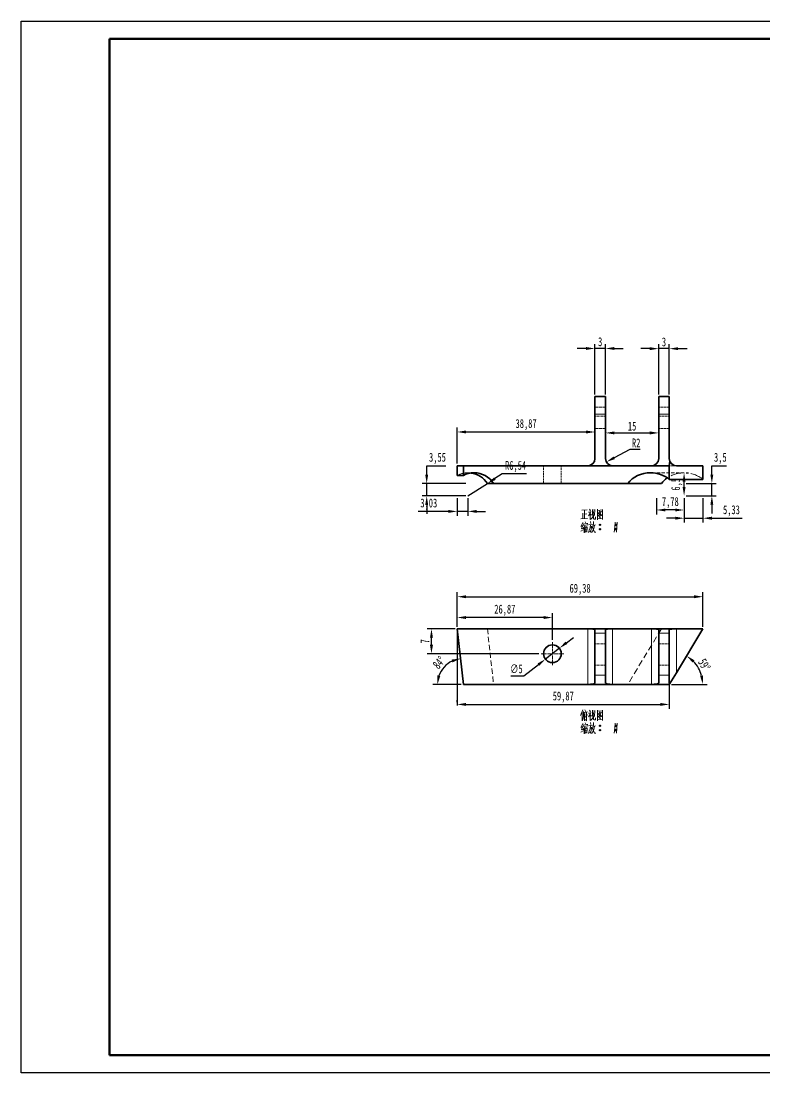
# Model space of a CAD drawing. Header units: millimetres. Extents: x 1050 to 2021, y 766 to 1186.
# Drawn here: x 1050 to 1260, y 765.6 to 1062.6 of the extents above; entities that cross this region are included whole.
import ezdxf

# ---------------------------------------------------------------- set-up
doc = ezdxf.new("R2010")
doc.units = ezdxf.units.MM
doc.header["$LTSCALE"] = 0.3
doc.linetypes.add('DASHDOT', pattern=[18.5, 12, -3, 0.5, -3])
doc.linetypes.add('DASHED', pattern=[19.05, 12.7, -6.35])
doc.layers.add('尺寸线', color=3, linetype='Continuous', lineweight=25)
doc.layers.add('粗实线', color=7, linetype='Continuous', lineweight=50)
doc.styles.add('NUT Standard', font='simfang.ttf', dxfattribs={"width": 0.7, "height": 2.5})
doc.dimstyles.new('NUT Standard', dxfattribs={"dimtxt": 2.5, "dimasz": 2.5, "dimexe": 1.25, "dimexo": 0.625, "dimtad": 1, "dimtoh": 1, "dimtxsty": 'NUT Standard', "dimcen": 2.5, "dimadec": 0, "dimazin": 0, "dimtfac": 1, "dimtmove": 0, "dimatfit": 3, "dimfxl": 1, "dimarcsym": 0})

# ---------------------------------------------------------------- blocks, each defined once
blk = doc.blocks.new('*D8')
at = {"layer": 'Defpoints', "color": 0, "transparency": 16777216}
for p in [(1212.04, 970.17), (1212.04, 956.56), (1215.04, 956.56)]:
    blk.add_point(p, dxfattribs=at)
at = {"layer": '尺寸线', "color": 0, "lineweight": -2, "transparency": 16777216}
for p, q in [((1212.04, 957.19), (1212.04, 971.42)), ((1215.04, 957.19), (1215.04, 971.42)), ((1209.54, 970.17), (1207.04, 970.17)), ((1215.04, 970.17), (1212.04, 970.17)), ((1217.54, 970.17), (1220.04, 970.17))]:
    blk.add_line(p, q, dxfattribs=at)
at = {"layer": '尺寸线', "color": 0, "transparency": 16777216}
for points in [[(1209.54, 970.59), (1209.54, 969.75), (1212.04, 970.17)], [(1217.54, 970.59), (1217.54, 969.75), (1215.04, 970.17)]]:
    blk.add_solid(points, dxfattribs=at)
at = {"layer": '尺寸线', "color": 0, "transparency": 16777216, "insert": (1213.54, 972.06), "char_height": 2.5, "attachment_point": 5, "style": 'NUT Standard'}
blk.add_mtext('3', dxfattribs=at)
blk = doc.blocks.new('*D9')
at = {"layer": 'Defpoints', "color": 0, "transparency": 16777216}
for p in [(1230.04, 970.12), (1230.04, 956.56), (1233.04, 956.56)]:
    blk.add_point(p, dxfattribs=at)
at = {"layer": '尺寸线', "color": 0, "lineweight": -2, "transparency": 16777216}
for p, q in [((1230.04, 957.19), (1230.04, 971.37)), ((1233.04, 957.19), (1233.04, 971.37)), ((1227.54, 970.12), (1225.04, 970.12)), ((1233.04, 970.12), (1230.04, 970.12)), ((1235.54, 970.12), (1238.04, 970.12))]:
    blk.add_line(p, q, dxfattribs=at)
at = {"layer": '尺寸线', "color": 0, "transparency": 16777216}
for points in [[(1227.54, 970.54), (1227.54, 969.7), (1230.04, 970.12)], [(1235.54, 970.54), (1235.54, 969.7), (1233.04, 970.12)]]:
    blk.add_solid(points, dxfattribs=at)
at = {"layer": '尺寸线', "color": 0, "transparency": 16777216, "insert": (1231.54, 972.01), "char_height": 2.5, "attachment_point": 5, "style": 'NUT Standard'}
blk.add_mtext('3', dxfattribs=at)
blk = doc.blocks.new('*D10')
at = {"layer": 'Defpoints', "color": 0, "transparency": 16777216}
for p in [(1242.55, 900.08), (1173.17, 891), (1242.55, 891)]:
    blk.add_point(p, dxfattribs=at)
at = {"layer": '尺寸线', "color": 0, "lineweight": -2, "transparency": 16777216}
for p, q in [((1173.17, 891.62), (1173.17, 901.33)), ((1175.67, 900.08), (1240.05, 900.08)), ((1242.55, 891.62), (1242.55, 901.33))]:
    blk.add_line(p, q, dxfattribs=at)
at = {"layer": '尺寸线', "color": 0, "transparency": 16777216}
for points in [[(1175.67, 900.49), (1175.67, 899.66), (1173.17, 900.08)], [(1240.05, 900.49), (1240.05, 899.66), (1242.55, 900.08)]]:
    blk.add_solid(points, dxfattribs=at)
at = {"layer": '尺寸线', "color": 0, "transparency": 16777216, "insert": (1207.86, 902.15), "char_height": 2.5, "attachment_point": 5, "style": 'NUT Standard'}
blk.add_mtext('69,38', dxfattribs=at)
blk = doc.blocks.new('*D11')
at = {"layer": 'Defpoints', "color": 0, "transparency": 16777216}
for p in [(1202.02, 885.54), (1198.07, 882.46)]:
    blk.add_point(p, dxfattribs=at)
at = {"layer": '尺寸线', "color": 0, "lineweight": -2, "transparency": 16777216}
for p, q in [((1203.99, 887.07), (1205.96, 888.61)), ((1202.02, 885.54), (1198.07, 882.46)), ((1192.02, 877.75), (1196.1, 880.93)), ((1188.35, 877.75), (1192.02, 877.75))]:
    blk.add_line(p, q, dxfattribs=at)
at = {"layer": '尺寸线', "color": 0, "transparency": 16777216}
for points in [[(1203.73, 887.4), (1204.24, 886.74), (1202.02, 885.54)], [(1195.85, 881.25), (1196.36, 880.6), (1198.07, 882.46)]]:
    blk.add_solid(points, dxfattribs=at)
at = {"layer": '尺寸线', "color": 0, "transparency": 16777216, "insert": (1189.87, 879.71), "char_height": 2.5, "attachment_point": 5, "style": 'NUT Standard'}
blk.add_mtext('∅5', dxfattribs=at)
blk = doc.blocks.new('*D12')
at = {"layer": 'Defpoints', "color": 0, "transparency": 16777216}
for p in [(1212.04, 946.59), (1212.04, 946.59), (1173.17, 937.06)]:
    blk.add_point(p, dxfattribs=at)
at = {"layer": '尺寸线', "color": 0, "lineweight": -2, "transparency": 16777216}
for p, q in [((1173.17, 937.69), (1173.17, 947.84)), ((1212.04, 947.22), (1212.04, 947.84)), ((1175.67, 946.59), (1209.54, 946.59))]:
    blk.add_line(p, q, dxfattribs=at)
at = {"layer": '尺寸线', "color": 0, "transparency": 16777216}
for points in [[(1175.67, 947.01), (1175.67, 946.17), (1173.17, 946.59)], [(1209.54, 947.01), (1209.54, 946.17), (1212.04, 946.59)]]:
    blk.add_solid(points, dxfattribs=at)
at = {"layer": '尺寸线', "color": 0, "transparency": 16777216, "insert": (1192.61, 948.66), "char_height": 2.5, "attachment_point": 5, "style": 'NUT Standard'}
blk.add_mtext('38,87', dxfattribs=at)
blk = doc.blocks.new('*D13')
at = {"layer": 'Defpoints', "color": 0, "transparency": 16777216}
for p in [(1215.04, 946.33), (1230.04, 946.33), (1230.04, 946.33)]:
    blk.add_point(p, dxfattribs=at)
at = {"layer": '尺寸线', "color": 0, "lineweight": -2, "transparency": 16777216}
for p, q in [((1215.04, 946.95), (1215.04, 947.58)), ((1230.04, 946.95), (1230.04, 947.58)), ((1217.54, 946.33), (1227.54, 946.33))]:
    blk.add_line(p, q, dxfattribs=at)
at = {"layer": '尺寸线', "color": 0, "transparency": 16777216}
for points in [[(1217.54, 946.75), (1217.54, 945.91), (1215.04, 946.33)], [(1227.54, 946.75), (1227.54, 945.91), (1230.04, 946.33)]]:
    blk.add_solid(points, dxfattribs=at)
at = {"layer": '尺寸线', "color": 0, "transparency": 16777216, "insert": (1222.54, 948.22), "char_height": 2.5, "attachment_point": 5, "style": 'NUT Standard'}
blk.add_mtext('15', dxfattribs=at)
blk = doc.blocks.new('*D17')
at = {"layer": 'Defpoints', "color": 0, "transparency": 16777216}
for p in [(1173.17, 891), (1170.78, 881.39), (1174.91, 875.32), (1174.91, 875.32), (1210.04, 875.32)]:
    blk.add_point(p, dxfattribs=at)
at = {"layer": '尺寸线', "color": 0, "lineweight": -2, "transparency": 16777216}
blk.add_line((1174.29, 875.32), (1166.32, 875.32), dxfattribs=at)
blk.add_arc((1174.91, 875.32), 7.34, 115.9438, 160.3966, dxfattribs=at)
at = {"layer": '尺寸线', "color": 0, "transparency": 16777216}
for points in [[(1171.58, 882.33), (1171.82, 881.52), (1174.1, 882.62)], [(1168.41, 877.71), (1167.58, 877.86), (1167.57, 875.32)]]:
    blk.add_solid(points, dxfattribs=at)
at = {"layer": '尺寸线', "color": 0, "transparency": 16777216, "insert": (1168.03, 881.48), "char_height": 2.5, "attachment_point": 5, "rotation": 48.1702, "style": 'NUT Standard'}
blk.add_mtext('84°', dxfattribs=at)
blk = doc.blocks.new('*D18')
at = {"layer": 'Defpoints', "color": 0, "transparency": 16777216}
for p in [(1173.17, 894.2), (1173.17, 891), (1200.04, 887.25)]:
    blk.add_point(p, dxfattribs=at)
at = {"layer": '尺寸线', "color": 0, "lineweight": -2, "transparency": 16777216}
for p, q in [((1173.17, 891.62), (1173.17, 895.45)), ((1197.54, 894.2), (1175.67, 894.2)), ((1200.04, 887.87), (1200.04, 895.45))]:
    blk.add_line(p, q, dxfattribs=at)
at = {"layer": '尺寸线', "color": 0, "transparency": 16777216}
for points in [[(1175.67, 894.62), (1175.67, 893.79), (1173.17, 894.2)], [(1197.54, 894.62), (1197.54, 893.79), (1200.04, 894.2)]]:
    blk.add_solid(points, dxfattribs=at)
at = {"layer": '尺寸线', "color": 0, "transparency": 16777216, "insert": (1186.61, 896.27), "char_height": 2.5, "attachment_point": 5, "style": 'NUT Standard'}
blk.add_mtext('26,87', dxfattribs=at)
blk = doc.blocks.new('*D19')
at = {"layer": 'Defpoints', "color": 0, "transparency": 16777216}
for p in [(1165.9, 891), (1173.17, 891), (1196.79, 884)]:
    blk.add_point(p, dxfattribs=at)
at = {"layer": '尺寸线', "color": 0, "lineweight": -2, "transparency": 16777216}
for p, q in [((1172.55, 891), (1164.65, 891)), ((1165.9, 886.5), (1165.9, 888.5)), ((1196.17, 884), (1164.65, 884))]:
    blk.add_line(p, q, dxfattribs=at)
at = {"layer": '尺寸线', "color": 0, "transparency": 16777216}
for points in [[(1165.48, 888.5), (1166.32, 888.5), (1165.9, 891)], [(1165.48, 886.5), (1166.32, 886.5), (1165.9, 884)]]:
    blk.add_solid(points, dxfattribs=at)
at = {"layer": '尺寸线', "color": 0, "transparency": 16777216, "insert": (1164.01, 887.5), "char_height": 2.5, "attachment_point": 5, "rotation": 90, "style": 'NUT Standard'}
blk.add_mtext('7', dxfattribs=at)
blk = doc.blocks.new('*D20')
at = {"layer": 'Defpoints', "color": 0, "transparency": 16777216}
for p in [(1233.04, 877.89), (1173.17, 869.67), (1233.04, 869.67)]:
    blk.add_point(p, dxfattribs=at)
at = {"layer": '尺寸线', "color": 0, "lineweight": -2, "transparency": 16777216}
for p, q in [((1233.04, 877.26), (1233.04, 868.42)), ((1173.17, 870.3), (1173.17, 870.92)), ((1175.67, 869.67), (1230.54, 869.67))]:
    blk.add_line(p, q, dxfattribs=at)
at = {"layer": '尺寸线', "color": 0, "transparency": 16777216}
for points in [[(1175.67, 870.09), (1175.67, 869.26), (1173.17, 869.67)], [(1230.54, 870.09), (1230.54, 869.26), (1233.04, 869.67)]]:
    blk.add_solid(points, dxfattribs=at)
at = {"layer": '尺寸线', "color": 0, "transparency": 16777216, "insert": (1203.11, 871.74), "char_height": 2.5, "attachment_point": 5, "style": 'NUT Standard'}
blk.add_mtext('59,87', dxfattribs=at)
blk = doc.blocks.new('*D21')
at = {"layer": 'Defpoints', "color": 0, "transparency": 16777216}
for p in [(1173.17, 928.52), (1176.2, 928.52), (1173.17, 924.17)]:
    blk.add_point(p, dxfattribs=at)
at = {"layer": '尺寸线', "color": 0, "lineweight": -2, "transparency": 16777216}
for p, q in [((1173.17, 927.89), (1173.17, 922.92)), ((1176.2, 927.89), (1176.2, 922.92)), ((1170.67, 924.17), (1162.11, 924.17)), ((1176.2, 924.17), (1173.17, 924.17)), ((1178.7, 924.17), (1181.2, 924.17))]:
    blk.add_line(p, q, dxfattribs=at)
at = {"layer": '尺寸线', "color": 0, "transparency": 16777216}
for points in [[(1170.67, 924.58), (1170.67, 923.75), (1173.17, 924.17)], [(1178.7, 924.58), (1178.7, 923.75), (1176.2, 924.17)]]:
    blk.add_solid(points, dxfattribs=at)
at = {"layer": '尺寸线', "color": 0, "transparency": 16777216, "insert": (1165.14, 926.23), "char_height": 2.5, "attachment_point": 5, "style": 'NUT Standard'}
blk.add_mtext('3,03', dxfattribs=at)
blk = doc.blocks.new('*D22')
at = {"layer": 'Defpoints', "color": 0, "transparency": 16777216}
for p in [(1164.56, 932.06), (1176.2, 932.06), (1176.2, 928.52)]:
    blk.add_point(p, dxfattribs=at)
at = {"layer": '尺寸线', "color": 0, "lineweight": -2, "transparency": 16777216}
for p, q in [((1164.56, 934.56), (1164.56, 937.06)), ((1164.56, 937.06), (1169.99, 937.06)), ((1175.58, 932.06), (1163.31, 932.06)), ((1164.56, 928.52), (1164.56, 932.06)), ((1175.58, 928.52), (1163.31, 928.52)), ((1164.56, 926.02), (1164.56, 923.52))]:
    blk.add_line(p, q, dxfattribs=at)
at = {"layer": '尺寸线', "color": 0, "transparency": 16777216}
for points in [[(1164.14, 934.56), (1164.97, 934.56), (1164.56, 932.06)], [(1164.14, 926.02), (1164.97, 926.02), (1164.56, 928.52)]]:
    blk.add_solid(points, dxfattribs=at)
at = {"layer": '尺寸线', "color": 0, "transparency": 16777216, "insert": (1167.59, 939.13), "char_height": 2.5, "attachment_point": 5, "style": 'NUT Standard'}
blk.add_mtext('3,55', dxfattribs=at)
blk = doc.blocks.new('*D23')
at = {"layer": 'Defpoints', "color": 0, "transparency": 16777216}
for p in [(1181.7, 932.06), (1176.2, 928.52)]:
    blk.add_point(p, dxfattribs=at)
at = {"layer": '尺寸线', "color": 0, "lineweight": -2, "transparency": 16777216}
for p, q in [((1185.9, 934.77), (1183.8, 933.42)), ((1192.76, 934.77), (1185.9, 934.77)), ((1176.2, 928.52), (1181.7, 932.06))]:
    blk.add_line(p, q, dxfattribs=at)
at = {"layer": '尺寸线', "color": 0, "transparency": 16777216}
blk.add_solid([(1183.58, 933.77), (1184.03, 933.07), (1181.7, 932.06)], dxfattribs=at)
at = {"layer": '尺寸线', "color": 0, "transparency": 16777216, "insert": (1189.64, 936.84), "char_height": 2.5, "attachment_point": 5, "style": 'NUT Standard'}
blk.add_mtext('R6,54', dxfattribs=at)
blk = doc.blocks.new('*D24')
at = {"layer": 'Defpoints', "color": 0, "transparency": 16777216}
for p in [(1237.21, 932.06), (1245.05, 932.06), (1237.21, 928.57)]:
    blk.add_point(p, dxfattribs=at)
at = {"layer": '尺寸线', "color": 0, "lineweight": -2, "transparency": 16777216}
for p, q in [((1245.05, 934.56), (1245.05, 937.06)), ((1245.05, 937.06), (1249.2, 937.06)), ((1237.84, 932.06), (1246.3, 932.06)), ((1245.05, 928.57), (1245.05, 932.06)), ((1237.84, 928.57), (1246.3, 928.57)), ((1245.05, 926.07), (1245.05, 923.57))]:
    blk.add_line(p, q, dxfattribs=at)
at = {"layer": '尺寸线', "color": 0, "transparency": 16777216}
for points in [[(1244.63, 934.56), (1245.46, 934.56), (1245.05, 932.06)], [(1244.63, 926.07), (1245.46, 926.07), (1245.05, 928.57)]]:
    blk.add_solid(points, dxfattribs=at)
at = {"layer": '尺寸线', "color": 0, "transparency": 16777216, "insert": (1247.44, 939.13), "char_height": 2.5, "attachment_point": 5, "style": 'NUT Standard'}
blk.add_mtext('3,5', dxfattribs=at)
blk = doc.blocks.new('*D25')
at = {"layer": 'Defpoints', "color": 0, "transparency": 16777216}
for p in [(1242.55, 891), (1235.04, 878.62), (1241.93, 878.49), (1230.04, 875.32), (1233.04, 875.32)]:
    blk.add_point(p, dxfattribs=at)
at = {"layer": '尺寸线', "color": 0, "lineweight": -2, "transparency": 16777216}
blk.add_line((1233.67, 875.32), (1243.73, 875.32), dxfattribs=at)
blk.add_arc((1233.04, 875.32), 9.43, 15.2292, 43.5523, dxfattribs=at)
at = {"layer": '尺寸线', "color": 0, "transparency": 16777216}
for points in [[(1239.62, 881.5), (1240.14, 882.15), (1237.93, 883.39)], [(1242.56, 877.86), (1241.73, 877.75), (1242.48, 875.32)]]:
    blk.add_solid(points, dxfattribs=at)
at = {"layer": '尺寸线', "color": 0, "transparency": 16777216, "insert": (1242.91, 880.88), "char_height": 2.5, "attachment_point": 5, "rotation": 299.3908, "style": 'NUT Standard'}
blk.add_mtext('59°', dxfattribs=at)
blk = doc.blocks.new('*D26')
at = {"layer": 'Defpoints', "color": 0, "transparency": 16777216}
for p in [(1217.04, 939.06), (1215.28, 938.13)]:
    blk.add_point(p, dxfattribs=at)
at = {"layer": '尺寸线', "color": 0, "lineweight": -2, "transparency": 16777216}
for p, q in [((1221.91, 941.64), (1217.49, 939.3)), ((1224.85, 941.64), (1221.91, 941.64))]:
    blk.add_line(p, q, dxfattribs=at)
at = {"layer": '尺寸线', "color": 0, "transparency": 16777216}
blk.add_solid([(1217.29, 939.67), (1217.68, 938.93), (1215.28, 938.13)], dxfattribs=at)
at = {"layer": '尺寸线', "color": 0, "transparency": 16777216, "insert": (1223.69, 943.51), "char_height": 2.5, "attachment_point": 5, "style": 'NUT Standard'}
blk.add_mtext('R2', dxfattribs=at)
blk = doc.blocks.new('*D27')
at = {"layer": 'Defpoints', "color": 0, "transparency": 16777216}
for p in [(1237.21, 935.06), (1237.21, 935.06), (1237.21, 928.57)]:
    blk.add_point(p, dxfattribs=at)
at = {"layer": '尺寸线', "color": 0, "lineweight": -2, "transparency": 16777216}
for p, q in [((1237.84, 935.06), (1238.46, 935.06)), ((1237.21, 931.07), (1237.21, 932.56)), ((1237.84, 928.57), (1238.46, 928.57))]:
    blk.add_line(p, q, dxfattribs=at)
at = {"layer": '尺寸线', "color": 0, "transparency": 16777216}
for points in [[(1236.8, 932.56), (1237.63, 932.56), (1237.21, 935.06)], [(1236.8, 931.07), (1237.63, 931.07), (1237.21, 928.57)]]:
    blk.add_solid(points, dxfattribs=at)
at = {"layer": '尺寸线', "color": 0, "transparency": 16777216, "insert": (1235.15, 931.82), "char_height": 2.5, "attachment_point": 5, "rotation": 90, "style": 'NUT Standard'}
blk.add_mtext('6,5', dxfattribs=at)
blk = doc.blocks.new('*D28')
at = {"layer": 'Defpoints', "color": 0, "transparency": 16777216}
for p in [(1229.44, 928.57), (1237.21, 928.57), (1229.44, 924.57)]:
    blk.add_point(p, dxfattribs=at)
at = {"layer": '尺寸线', "color": 0, "lineweight": -2, "transparency": 16777216}
for p, q in [((1229.44, 927.94), (1229.44, 923.32)), ((1237.21, 927.94), (1237.21, 923.32)), ((1234.71, 924.57), (1231.94, 924.57))]:
    blk.add_line(p, q, dxfattribs=at)
at = {"layer": '尺寸线', "color": 0, "transparency": 16777216}
for points in [[(1231.94, 924.98), (1231.94, 924.15), (1229.44, 924.57)], [(1234.71, 924.98), (1234.71, 924.15), (1237.21, 924.57)]]:
    blk.add_solid(points, dxfattribs=at)
at = {"layer": '尺寸线', "color": 0, "transparency": 16777216, "insert": (1233.33, 926.63), "char_height": 2.5, "attachment_point": 5, "style": 'NUT Standard'}
blk.add_mtext('7,78', dxfattribs=at)
blk = doc.blocks.new('*D29')
at = {"layer": 'Defpoints', "color": 0, "transparency": 16777216}
for p in [(1237.21, 928.57), (1242.55, 928.57), (1242.55, 922.25)]:
    blk.add_point(p, dxfattribs=at)
at = {"layer": '尺寸线', "color": 0, "lineweight": -2, "transparency": 16777216}
for p, q in [((1237.21, 927.94), (1237.21, 921)), ((1242.55, 927.94), (1242.55, 921)), ((1234.71, 922.25), (1232.21, 922.25)), ((1237.21, 922.25), (1242.55, 922.25)), ((1245.05, 922.25), (1253.61, 922.25))]:
    blk.add_line(p, q, dxfattribs=at)
at = {"layer": '尺寸线', "color": 0, "transparency": 16777216}
for points in [[(1234.71, 922.67), (1234.71, 921.83), (1237.21, 922.25)], [(1245.05, 922.67), (1245.05, 921.83), (1242.55, 922.25)]]:
    blk.add_solid(points, dxfattribs=at)
at = {"layer": '尺寸线', "color": 0, "transparency": 16777216, "insert": (1250.58, 924.32), "char_height": 2.5, "attachment_point": 5, "style": 'NUT Standard'}
blk.add_mtext('5,33', dxfattribs=at)

msp = doc.modelspace()

# ---------------------------------------------------------------- linework, layer by layer
for p, q in [((1050.042, 1062.619), (1470.042, 1062.619)), ((1050.042, 765.619), (1050.042, 1062.619)), ((1470.042, 765.619), (1050.042, 765.619))]:
    msp.add_line(p, q)
at = {"color": 7, "lineweight": 35}
for p, q in [((1212.045, 956.564), (1212.045, 951.606)), ((1215.045, 956.564), (1212.045, 956.564)), ((1215.045, 956.564), (1215.045, 951.606)), ((1230.045, 956.564), (1230.045, 951.606)), ((1233.045, 956.564), (1230.045, 956.564)), ((1233.045, 956.564), (1233.045, 951.606)), ((1212.045, 951.606), (1212.045, 939.064)), ((1215.045, 939.064), (1215.045, 951.606)), ((1230.045, 939.064), (1230.045, 951.606)), ((1233.045, 951.606), (1233.045, 939.064)), ((1174.912, 937.064), (1173.17, 937.064)), ((1173.17, 937.064), (1173.17, 934.331)), ((1210.045, 937.064), (1174.912, 937.064)), ((1174.912, 937.064), (1174.912, 934.331)), ((1212.045, 937.064), (1210.045, 937.064)), ((1215.045, 937.064), (1212.045, 937.064)), ((1217.045, 937.064), (1215.045, 937.064)), ((1228.045, 937.064), (1217.045, 937.064)), ((1230.045, 937.064), (1228.045, 937.064)), ((1233.045, 937.064), (1230.045, 937.064)), ((1233.181, 938.339), (1233.045, 937.064)), ((1233.045, 937.064), (1233.045, 933.197)), ((1235.045, 937.064), (1242.546, 937.064)), ((1242.546, 937.064), (1242.546, 933.197)), ((1174.912, 934.331), (1173.17, 934.331)), ((1233.045, 933.197), (1242.546, 933.197)), ((1181.7, 932.064), (1183.442, 932.064)), ((1221.308, 932.064), (1183.442, 932.064)), ((1230.809, 932.064), (1221.308, 932.064)), ((1174.912, 875.322), (1173.17, 890.999)), ((1210.045, 890.999), (1173.17, 890.999)), ((1210.045, 890.999), (1212.045, 890.999)), ((1215.045, 890.999), (1212.045, 890.999)), ((1212.045, 889.772), (1212.045, 890.824)), ((1212.045, 889.772), (1212.045, 877.886)), ((1215.045, 890.999), (1217.045, 890.999)), ((1215.045, 889.772), (1215.045, 890.824)), ((1215.045, 889.772), (1215.045, 877.886)), ((1228.045, 890.999), (1217.045, 890.999)), ((1228.045, 890.999), (1230.045, 890.999)), ((1233.045, 890.999), (1230.045, 890.999)), ((1230.045, 889.772), (1230.045, 890.824)), ((1230.045, 889.772), (1230.045, 877.886)), ((1233.045, 890.999), (1235.045, 890.999)), ((1233.045, 889.772), (1233.045, 890.824)), ((1233.045, 889.772), (1233.045, 877.886)), ((1242.546, 890.999), (1235.045, 890.999)), ((1235.045, 878.622), (1242.546, 890.999)), ((1212.045, 877.886), (1212.045, 875.675)), ((1215.045, 875.675), (1215.045, 877.886)), ((1230.045, 875.675), (1230.045, 877.886)), ((1233.045, 877.886), (1233.045, 875.675)), ((1235.045, 878.622), (1233.181, 875.547)), ((1210.045, 875.322), (1174.912, 875.322)), ((1212.045, 875.322), (1210.045, 875.322)), ((1215.045, 875.322), (1212.045, 875.322)), ((1217.045, 875.322), (1215.045, 875.322)), ((1228.045, 875.322), (1217.045, 875.322)), ((1230.045, 875.322), (1228.045, 875.322)), ((1233.045, 875.322), (1230.045, 875.322)), ((1233.181, 875.547), (1233.045, 875.322))]:
    msp.add_line(p, q, dxfattribs=at)
at = {"color": 7, "linetype": 'DASHED', "lineweight": 13, "ltscale": 0.075}
for p, q in [((1215.045, 953.564), (1212.045, 953.564)), ((1233.045, 953.564), (1230.045, 953.564)), ((1212.045, 951.087), (1215.045, 951.087)), ((1230.045, 951.087), (1233.045, 951.087)), ((1215.045, 947.564), (1212.045, 947.564)), ((1233.045, 947.564), (1230.045, 947.564)), ((1215.045, 937.064), (1212.045, 937.064)), ((1233.045, 937.064), (1230.045, 937.064)), ((1212.045, 886.795), (1215.045, 886.795)), ((1230.045, 886.795), (1233.045, 886.795)), ((1212.045, 880.795), (1215.045, 880.795)), ((1230.045, 880.795), (1233.045, 880.795))]:
    msp.add_line(p, q, dxfattribs=at)
at = {"color": 7, "lineweight": 13}
for p, q in [((1212.045, 951.606), (1215.045, 951.606)), ((1230.045, 951.606), (1233.045, 951.606)), ((1210.045, 890.999), (1210.045, 875.322)), ((1212.045, 889.772), (1215.045, 889.772)), ((1217.045, 890.999), (1217.045, 875.322)), ((1228.045, 890.999), (1228.045, 875.322)), ((1230.045, 889.772), (1233.045, 889.772)), ((1235.045, 890.999), (1235.045, 878.622)), ((1212.045, 877.886), (1215.045, 877.886)), ((1230.045, 877.886), (1233.045, 877.886))]:
    msp.add_line(p, q, dxfattribs=at)
at = {"color": 7, "linetype": 'DASHED', "lineweight": 13, "ltscale": 0.125}
for p, q in [((1197.545, 937.064), (1197.545, 932.064)), ((1202.545, 937.064), (1202.545, 932.064))]:
    msp.add_line(p, q, dxfattribs=at)
at = {"color": 7, "linetype": 'DASHED', "lineweight": 13, "ltscale": 0.05}
for p, q in [((1210.045, 937.064), (1212.045, 937.064)), ((1215.045, 937.064), (1217.045, 937.064)), ((1228.045, 937.064), (1230.045, 937.064)), ((1233.045, 937.064), (1235.045, 937.064))]:
    msp.add_line(p, q, dxfattribs=at)
at = {"color": 7, "linetype": 'DASHED', "lineweight": 13, "ltscale": 0.043549}
msp.add_line((1176.189, 935.064), (1177.931, 935.064), dxfattribs=at)
at = {"color": 7, "linetype": 'DASHED', "lineweight": 13, "ltscale": 0.237531}
msp.add_line((1237.214, 935.064), (1227.713, 935.064), dxfattribs=at)
at = {"color": 7, "linetype": 'DASHED', "lineweight": 13, "ltscale": 0.394336}
msp.add_line((1181.7, 890.999), (1183.442, 875.322), dxfattribs=at)
at = {"color": 7, "linetype": 'DASHED', "lineweight": 13, "ltscale": 0.458285}
msp.add_line((1230.809, 890.999), (1221.308, 875.322), dxfattribs=at)
at = {"color": 7, "linetype": 'DASHDOT', "lineweight": 13, "ltscale": 0.1625}
for p, q in [((1200.045, 887.249), (1200.045, 880.749)), ((1203.295, 883.999), (1196.795, 883.999))]:
    msp.add_line(p, q, dxfattribs=at)
at = {"color": 7, "lineweight": 13}
for points in [[(1208.313, 924.504), (1209.818, 924.574)], [(1208.593, 923.699), (1208.593, 922.124)], [(1209.083, 924.504), (1209.083, 923.349), (1209.083, 922.159)], [(1210.903, 924.119), (1210.728, 923.629), (1210.238, 922.894)], [(1210.273, 923.909), (1210.833, 923.979)], [(1210.553, 924.784), (1210.833, 924.364)], [(1211.323, 924.749), (1211.323, 923.069)], [(1211.988, 924.574), (1211.323, 924.504)], [(1211.638, 924.154), (1211.533, 923.104)], [(1211.918, 922.999), (1211.988, 924.679)], [(1212.758, 924.784), (1212.758, 923.314), (1212.758, 921.809)], [(1212.758, 924.749), (1212.758, 923.349), (1212.758, 921.949)], [(1214.228, 924.609), (1212.758, 924.469)], [(1213.528, 924.329), (1212.968, 923.524)], [(1213.283, 923.769), (1213.983, 923.034)], [(1213.318, 923.979), (1213.773, 924.049)], [(1213.528, 923.559), (1213.878, 924.189)], [(1214.193, 921.984), (1214.193, 923.349), (1214.228, 924.749)], [(1208.033, 922.089), (1209.993, 922.194)], [(1208.593, 921.039), (1208.138, 919.954)], [(1208.908, 920.724), (1208.803, 920.164)], [(1208.908, 920.584), (1209.958, 920.724)], [(1209.083, 923.384), (1209.713, 923.454)], [(1209.293, 921.214), (1209.468, 920.829)], [(1209.993, 920.829), (1209.853, 920.374)], [(1210.728, 923.629), (1210.728, 921.844)], [(1210.728, 923.454), (1211.043, 923.139)], [(1210.763, 921.284), (1210.868, 920.724)], [(1210.833, 921.844), (1211.113, 922.124)], [(1211.113, 922.124), (1211.358, 922.474)], [(1211.533, 923.104), (1211.358, 922.474)], [(1211.673, 921.319), (1211.603, 920.584)], [(1211.673, 922.124), (1211.673, 923.209)], [(1211.813, 922.019), (1211.673, 922.124)], [(1212.233, 922.019), (1211.813, 922.019)], [(1212.233, 922.649), (1212.233, 922.019)], [(1212.758, 922.054), (1214.123, 922.159)], [(1212.828, 922.859), (1213.318, 923.279)], [(1213.283, 922.684), (1213.633, 922.299)], [(1213.318, 923.279), (1213.528, 923.559)], [(1213.388, 923.069), (1213.633, 922.789)], [(1213.983, 923.034), (1214.158, 923.069)], [(1214.193, 921.879), (1214.193, 921.984), (1214.123, 922.159)], [(1217.728, 921.144), (1217.623, 919.744), (1217.518, 918.344)], [(1218.323, 921.144), (1218.218, 919.744), (1218.113, 918.344)], [(1208.068, 918.589), (1208.768, 918.974)], [(1208.523, 920.024), (1208.103, 919.884)], [(1208.173, 919.254), (1208.698, 919.429)], [(1208.663, 920.269), (1208.208, 919.254)], [(1208.978, 919.744), (1208.663, 919.254)], [(1209.153, 920.304), (1208.978, 919.744)], [(1209.013, 919.814), (1209.013, 918.099)], [(1209.223, 920.024), (1209.923, 920.129)], [(1209.293, 919.604), (1209.328, 918.204)], [(1209.293, 919.499), (1209.818, 919.569)], [(1209.328, 918.939), (1209.713, 919.009)], [(1209.783, 918.449), (1209.363, 918.379)], [(1209.538, 920.059), (1209.468, 919.499)], [(1209.853, 919.674), (1209.783, 918.274)], [(1210.763, 920.444), (1210.658, 919.534), (1210.553, 919.114), (1210.238, 918.239)], [(1210.273, 920.374), (1211.323, 920.514)], [(1211.078, 919.954), (1210.973, 919.114), (1210.833, 918.274), (1210.623, 918.554)], [(1210.693, 919.779), (1211.078, 919.849)], [(1211.463, 918.694), (1211.078, 918.169)], [(1211.463, 919.954), (1211.288, 919.394)], [(1211.393, 919.709), (1211.953, 918.274)], [(1211.603, 920.584), (1211.463, 919.954)], [(1211.743, 919.324), (1211.463, 918.694)], [(1211.533, 920.199), (1212.233, 920.339)], [(1211.953, 920.269), (1211.743, 919.324)], [(1211.953, 918.274), (1212.268, 918.274)], [(1213.283, 920.409), (1213.668, 920.409)], [(1213.283, 919.149), (1213.668, 919.149)], [(1213.318, 920.514), (1213.633, 920.514)], [(1213.318, 920.269), (1213.633, 920.269)], [(1213.318, 919.254), (1213.633, 919.254)], [(1213.318, 919.009), (1213.633, 919.009)], [(1217.728, 920.409), (1218.113, 920.409)], [(1217.728, 919.149), (1218.113, 919.149)], [(1217.763, 920.514), (1218.078, 920.514)], [(1217.763, 920.269), (1218.078, 920.269)], [(1217.763, 919.254), (1218.078, 919.254)], [(1217.763, 919.009), (1218.078, 919.009)], [(1208.663, 868.147), (1207.963, 866.537)], [(1208.418, 867.482), (1208.418, 866.257), (1208.418, 864.997)], [(1208.838, 867.657), (1208.803, 866.362)], [(1208.838, 867.412), (1209.958, 867.587)], [(1209.223, 867.307), (1209.118, 866.782)], [(1209.223, 868.112), (1209.433, 867.622)], [(1209.678, 867.412), (1209.678, 866.222), (1209.678, 864.997)], [(1210.903, 867.377), (1210.728, 866.887), (1210.238, 866.152)], [(1210.553, 868.042), (1210.833, 867.622)], [(1211.323, 868.007), (1211.323, 866.327)], [(1211.988, 867.832), (1211.323, 867.762)], [(1211.638, 867.412), (1211.533, 866.362)], [(1211.918, 866.257), (1211.988, 867.937)], [(1212.758, 868.042), (1212.758, 866.572), (1212.758, 865.067)], [(1212.758, 868.007), (1212.758, 866.607), (1212.758, 865.207)], [(1214.228, 867.867), (1212.758, 867.727)], [(1213.528, 867.587), (1212.968, 866.782)], [(1213.318, 867.237), (1213.773, 867.307)], [(1213.528, 866.817), (1213.878, 867.447)], [(1214.193, 865.242), (1214.193, 866.607), (1214.228, 868.007)], [(1208.593, 864.297), (1208.138, 863.212)], [(1208.698, 865.732), (1208.523, 865.102)], [(1208.803, 866.362), (1208.698, 865.732)], [(1209.118, 866.782), (1208.873, 866.327)], [(1209.118, 866.782), (1209.118, 865.032)], [(1209.223, 866.607), (1210.028, 866.747)], [(1209.293, 866.362), (1209.433, 865.942)], [(1209.293, 864.472), (1209.468, 864.087)], [(1209.678, 864.997), (1209.398, 865.452)], [(1210.273, 867.167), (1210.833, 867.237)], [(1210.728, 866.887), (1210.728, 865.102)], [(1210.728, 866.712), (1211.043, 866.397)], [(1210.763, 864.542), (1210.868, 863.982)], [(1210.833, 865.102), (1211.113, 865.382)], [(1211.113, 865.382), (1211.358, 865.732)], [(1211.533, 866.362), (1211.358, 865.732)], [(1211.673, 864.577), (1211.603, 863.842)], [(1211.673, 865.382), (1211.673, 866.467)], [(1211.813, 865.277), (1211.673, 865.382)], [(1212.233, 865.277), (1211.813, 865.277)], [(1212.233, 865.907), (1212.233, 865.277)], [(1212.758, 865.312), (1214.123, 865.417)], [(1212.828, 866.117), (1213.318, 866.537)], [(1213.283, 867.027), (1213.983, 866.292)], [(1213.283, 865.942), (1213.633, 865.557)], [(1213.318, 866.537), (1213.528, 866.817)], [(1213.388, 866.327), (1213.633, 866.047)], [(1213.983, 866.292), (1214.158, 866.327)], [(1214.193, 865.137), (1214.193, 865.242), (1214.123, 865.417)], [(1217.728, 864.402), (1217.623, 863.002), (1217.518, 861.602)], [(1218.323, 864.402), (1218.218, 863.002), (1218.113, 861.602)], [(1208.068, 861.847), (1208.768, 862.232)], [(1208.523, 863.282), (1208.103, 863.142)], [(1208.173, 862.512), (1208.698, 862.687)], [(1208.663, 863.527), (1208.208, 862.512)], [(1208.978, 863.002), (1208.663, 862.512)], [(1208.908, 863.982), (1208.803, 863.422)], [(1208.908, 863.842), (1209.958, 863.982)], [(1209.153, 863.562), (1208.978, 863.002)], [(1209.013, 863.072), (1209.013, 861.357)], [(1209.223, 863.282), (1209.923, 863.387)], [(1209.293, 862.862), (1209.328, 861.462)], [(1209.293, 862.757), (1209.818, 862.827)], [(1209.328, 862.197), (1209.713, 862.267)], [(1209.783, 861.707), (1209.363, 861.637)], [(1209.538, 863.317), (1209.468, 862.757)], [(1209.853, 862.932), (1209.783, 861.532)], [(1209.993, 864.087), (1209.853, 863.632)], [(1210.763, 863.702), (1210.658, 862.792), (1210.553, 862.372), (1210.238, 861.497)], [(1210.273, 863.632), (1211.323, 863.772)], [(1211.078, 863.212), (1210.973, 862.372), (1210.833, 861.532), (1210.623, 861.812)], [(1210.693, 863.037), (1211.078, 863.107)], [(1211.463, 861.952), (1211.078, 861.427)], [(1211.463, 863.212), (1211.288, 862.652)], [(1211.393, 862.967), (1211.953, 861.532)], [(1211.603, 863.842), (1211.463, 863.212)], [(1211.743, 862.582), (1211.463, 861.952)], [(1211.533, 863.457), (1212.233, 863.597)], [(1211.953, 863.527), (1211.743, 862.582)], [(1211.953, 861.532), (1212.268, 861.532)], [(1213.283, 863.667), (1213.668, 863.667)], [(1213.283, 862.407), (1213.668, 862.407)], [(1213.318, 863.772), (1213.633, 863.772)], [(1213.318, 863.527), (1213.633, 863.527)], [(1213.318, 862.512), (1213.633, 862.512)], [(1213.318, 862.267), (1213.633, 862.267)], [(1217.728, 863.667), (1218.113, 863.667)], [(1217.728, 862.407), (1218.113, 862.407)], [(1217.763, 863.772), (1218.078, 863.772)], [(1217.763, 863.527), (1218.078, 863.527)], [(1217.763, 862.512), (1218.078, 862.512)], [(1217.763, 862.267), (1218.078, 862.267)]]:
    msp.add_lwpolyline(points, dxfattribs=at)
for points in [[(1213.388, 920.199), (1213.563, 920.199), (1213.668, 920.304), (1213.668, 920.479), (1213.563, 920.584), (1213.388, 920.584), (1213.283, 920.479), (1213.283, 920.304)], [(1213.388, 918.939), (1213.563, 918.939), (1213.668, 919.044), (1213.668, 919.219), (1213.563, 919.324), (1213.388, 919.324), (1213.283, 919.219), (1213.283, 919.044)], [(1217.833, 920.199), (1218.008, 920.199), (1218.113, 920.304), (1218.113, 920.479), (1218.008, 920.584), (1217.833, 920.584), (1217.728, 920.479), (1217.728, 920.304)], [(1217.833, 918.939), (1218.008, 918.939), (1218.113, 919.044), (1218.113, 919.219), (1218.008, 919.324), (1217.833, 919.324), (1217.728, 919.219), (1217.728, 919.044)], [(1213.388, 863.457), (1213.563, 863.457), (1213.668, 863.562), (1213.668, 863.737), (1213.563, 863.842), (1213.388, 863.842), (1213.283, 863.737), (1213.283, 863.562)], [(1213.388, 862.197), (1213.563, 862.197), (1213.668, 862.302), (1213.668, 862.477), (1213.563, 862.582), (1213.388, 862.582), (1213.283, 862.477), (1213.283, 862.302)], [(1217.833, 863.457), (1218.008, 863.457), (1218.113, 863.562), (1218.113, 863.737), (1218.008, 863.842), (1217.833, 863.842), (1217.728, 863.737), (1217.728, 863.562)], [(1217.833, 862.197), (1218.008, 862.197), (1218.113, 862.302), (1218.113, 862.477), (1218.008, 862.582), (1217.833, 862.582), (1217.728, 862.477), (1217.728, 862.302)]]:
    msp.add_lwpolyline(points, close=True, dxfattribs=at)
at = {"color": 7, "lineweight": 35}
msp.add_circle((1200.045, 883.999), 2.5, dxfattribs=at)
for centre, radius, start, end in [((1210.045, 939.064), 2, 270, 0), ((1217.045, 939.064), 2, 180.00001, 270), ((1228.045, 939.064), 2, 270, 0), ((1235.045, 939.064), 2, 180.00001, 270), ((1177.93, 928.492), 6.572, 89.99439, 117.33033), ((1176.2, 928.519), 6.544, 32.81036, 82.45247), ((1177.938, 928.514), 6.55, 32.83006, 90.0698), ((1236.382, 927.859), 6.982, 124.14112, 142.96197)]:
    msp.add_arc(centre, radius, start, end, dxfattribs=at)
at = {"color": 7, "linetype": 'DASHED', "lineweight": 13}
for centre, radius, start, end in [((1176.188, 928.492), 6.572, 89.99439, 117.33033), ((1176.189, 928.485), 6.58, 82.39328, 90.00241)]:
    msp.add_arc(centre, radius, start, end, dxfattribs=at)
at = {"color": 7, "lineweight": 35}
for centre, major_axis, ratio, start_param, end_param in [((1227.713, 928.564), (7.601, 0), 0.8552018, 1.5708346, 2.5730137), ((1227.712, 928.562), (7.602, 0.004), 0.8552878, 0.7928085, 1.5702192), ((1210.045, 890.824), (2, 0), 0.0874887, 0, 1.5707963), ((1217.045, 890.824), (2, 0), 0.0874887, 1.5707963, 3.1415927), ((1228.045, 890.824), (2, 0), 0.0874887, 0, 1.5707963), ((1235.045, 890.824), (2, 0), 0.0874887, 1.5707963, 3.1415927), ((1210.045, 875.675), (-2, 0), 0.176327, 1.5707963, 3.1415927), ((1217.045, 875.675), (-2, 0), 0.176327, 0, 1.5707963), ((1228.045, 875.675), (-2, 0), 0.176327, 1.5707963, 3.1415927), ((1235.043, 875.675), (1.999, 0), 0.1763938, 3.1415968, 3.5129322)]:
    msp.add_ellipse(centre, major_axis=major_axis, ratio=ratio, start_param=start_param, end_param=end_param, dxfattribs=at)
at = {"color": 7, "linetype": 'DASHED', "lineweight": 13}
for centre, major_axis, ratio, start_param, end_param in [((1237.212, 928.568), (7.598, 0.005), 0.8549823, 1.5700325, 2.2454247), ((1237.213, 928.562), (7.602, 0.004), 0.8552878, 0.7928085, 1.5702192)]:
    msp.add_ellipse(centre, major_axis=major_axis, ratio=ratio, start_param=start_param, end_param=end_param, dxfattribs=at)
at = {"layer": '尺寸线'}
msp.add_line((1173.17, 890.999), (1173.17, 869.352), dxfattribs=at)
at = {"layer": '粗实线'}
for p, q in [((1075.042, 770.619), (1075.042, 1057.619)), ((1075.042, 1057.619), (1465.042, 1057.619)), ((1465.042, 770.619), (1075.042, 770.619))]:
    msp.add_line(p, q, dxfattribs=at)

# ---------------------------------------------------------------- dimensions: what is measured, and where the dimension line sits
at = {"layer": '尺寸线'}
for base, p1, p2, picture, middle in [((1212.045, 970.169), (1215.045, 956.564), (1212.045, 956.564), '*D8', (1213.545, 972.059)), ((1230.045, 970.121), (1233.045, 956.564), (1230.045, 956.564), '*D9', (1231.545, 972.011)), ((1212.0449, 946.5902), (1173.1704, 937.0645), (1212.0449, 946.5902), '*D12', (1192.6077, 948.658)), ((1173.17, 924.166), (1176.2, 928.519), (1173.17, 928.519), '*D21', (1165.14, 926.234)), ((1229.436, 924.565), (1237.214, 928.568), (1229.436, 928.568), '*D28', (1233.325, 926.633)), ((1242.546, 922.249), (1237.214, 928.568), (1242.546, 928.568), '*D29', (1250.576, 924.317)), ((1242.546, 900.078), (1173.17, 890.999), (1242.546, 890.999), '*D10', (1207.858, 902.146)), ((1173.1704, 894.203), (1200.0449, 887.2493), (1173.1704, 890.9993), '*D18', (1186.6077, 896.2708)), ((1233.0449, 869.6725), (1173.1704, 869.6725), (1233.0449, 877.8864), '*D20', (1203.1077, 871.7404))]:
    dim = msp.add_linear_dim(base=base, p1=p1, p2=p2, dimstyle='NUT Standard', dxfattribs=at)
    dim.commit()
    dim.dimension.update_dxf_attribs({"geometry": picture, "text_midpoint": middle})
for base, p1, p2, angle, picture, middle in [((1230.045, 946.329), (1215.045, 946.329), (1230.045, 946.329), 180, '*D13', (1222.545, 948.218)), ((1164.5564, 932.0645), (1176.2003, 928.5188), (1176.2003, 932.0645), 90, '*D22', (1167.5864, 939.1323)), ((1245.048, 932.064), (1237.212, 928.568), (1237.212, 932.064), 90, '*D24', (1247.438, 939.132)), ((1237.214, 935.064), (1237.212, 928.568), (1237.212, 935.064), 90, '*D27', (1235.146, 931.816)), ((1165.899, 890.999), (1196.795, 883.999), (1173.17, 890.999), 270, '*D19', (1164.01, 887.499))]:
    dim = msp.add_linear_dim(base=base, p1=p1, p2=p2, angle=angle, dimstyle='NUT Standard', dxfattribs=at)
    dim.commit()
    dim.dimension.update_dxf_attribs({"geometry": picture, "text_midpoint": middle})
dim = msp.add_radius_dim(center=(1217.045, 939.064), mpoint=(1215.277, 938.129), dimstyle='NUT Standard', dxfattribs=at)
dim.commit()
dim.dimension.update_dxf_attribs({"geometry": '*D26', "text_midpoint": (1223.691, 941.637), "dimtype": 164})
dim = msp.add_radius_dim(center=(1176.2, 928.519), mpoint=(1181.7, 932.065), dimstyle='NUT Standard', dxfattribs=at)
dim.commit()
dim.dimension.update_dxf_attribs({"geometry": '*D23', "text_midpoint": (1189.643, 936.842)})
for base, line1, line2, picture, middle in [((1170.782, 881.393), ((1210.045, 875.322), (1174.912, 875.322)), ((1174.912, 875.322), (1173.17, 890.999)), '*D17', (1168.033, 881.479)), ((1241.932, 878.486), ((1233.045, 875.322), (1230.045, 875.322)), ((1235.045, 878.622), (1242.546, 890.999)), '*D25', (1242.91, 880.879))]:
    dim = msp.add_angular_dim_2l(base=base, line1=line1, line2=line2, dimstyle='NUT Standard', dxfattribs=at)
    dim.commit()
    dim.dimension.update_dxf_attribs({"geometry": picture, "text_midpoint": middle})
dim = msp.add_diameter_dim_2p(p1=(1202.017, 885.536), p2=(1198.073, 882.462), dimstyle='NUT Standard', dxfattribs=at)
dim.commit()
dim.dimension.update_dxf_attribs({"geometry": '*D11', "text_midpoint": (1189.873, 877.746), "dimtype": 163})

doc.saveas('drawing.dxf')
